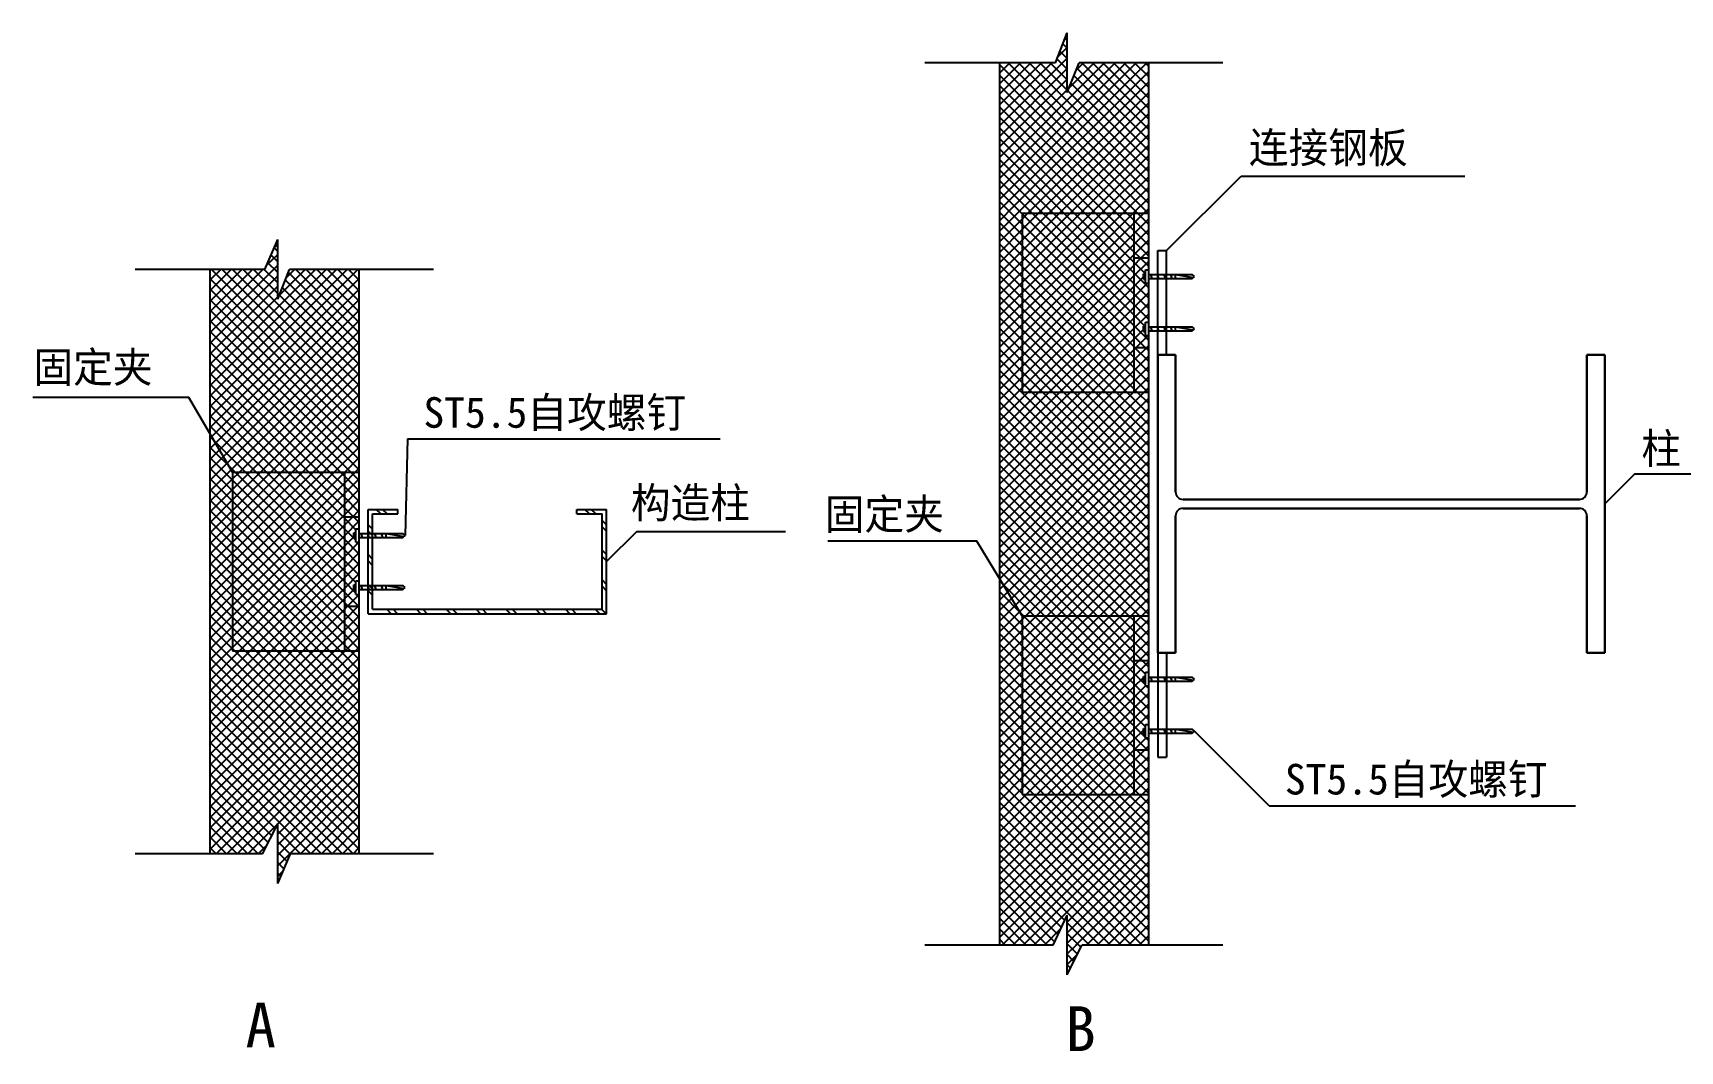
# Model space of a CAD drawing. Header units: metres. Extents: x 2813 to 20978, y 7182 to 30956.
# Drawn here: x 3072 to 14124, y 16658 to 23489 of the extents above; entities that cross this region are included whole.
import ezdxf

# ---------------------------------------------------------------- set-up
doc = ezdxf.new("R2010")
doc.units = ezdxf.units.M
for name, color, linetype in [('1', 2, 'Continuous'), ('2', 3, 'Continuous'), ('4', 5, 'Continuous'), ('5', 6, 'Continuous')]:
    doc.layers.add(name, color=color, linetype=linetype)

msp = doc.modelspace()

# ---------------------------------------------------------------- linework, layer by layer
for p, q in [((9708.88, 22279.17), (10558.88, 22279.17)), ((9708.88, 22279.17), (9708.88, 21079.17)), ((10458.88, 22279.17), (10458.88, 21079.17)), ((10458.88, 21979.17), (10558.88, 21979.17)), ((10458.88, 21379.17), (10558.88, 21379.17)), ((9708.88, 21079.17), (10558.88, 21079.17)), ((4411.38, 20542.38), (4411.38, 19342.38)), ((4411.38, 20542.38), (5261.38, 20542.38)), ((5161.38, 20542.38), (5161.38, 19342.38)), ((5161.38, 20242.38), (5261.38, 20242.38)), ((5161.38, 19642.38), (5261.38, 19642.38)), ((9708.88, 19579.17), (10558.88, 19579.17)), ((9708.88, 19579.17), (9708.88, 18379.17)), ((10458.88, 19579.17), (10458.88, 18379.17)), ((4411.38, 19342.38), (5261.38, 19342.38)), ((10458.88, 19279.17), (10558.88, 19279.17)), ((10458.88, 18679.17), (10558.88, 18679.17)), ((9708.88, 18379.17), (10558.88, 18379.17))]:
    msp.add_line(p, q)
at = {"layer": '1'}
for p, q in [((9558.88, 17369.17), (9558.88, 23289.17)), ((10558.88, 17369.17), (10558.88, 23289.17)), ((4261.38, 17982.38), (4261.38, 21902.38)), ((5261.38, 17982.38), (5261.38, 21902.38))]:
    msp.add_line(p, q, dxfattribs=at)
at = {"layer": '2'}
for p, q in [((9932.76, 23289.17), (10011.71, 23489.17)), ((10011.71, 23089.17), (10011.71, 23489.17)), ((9932.76, 23289.17), (9056.04, 23289.17)), ((9932.76, 23289.17), (9056.04, 23289.17)), ((10011.71, 23089.17), (10091.32, 23289.17)), ((11056.04, 23289.17), (10091.32, 23289.17)), ((10678.88, 22029.17), (11178.88, 22529.17)), ((11178.88, 22529.17), (12678.88, 22529.17)), ((4627.23, 21902.38), (4714.22, 22102.38)), ((4714.22, 21702.38), (4714.22, 22102.38)), ((4627.23, 21902.38), (3758.54, 21902.38)), ((4627.23, 21902.38), (3758.54, 21902.38)), ((4714.22, 21702.38), (4794.48, 21902.38)), ((5758.54, 21902.38), (4794.48, 21902.38)), ((4118.5, 21042.38), (3071.85, 21042.38)), ((4411.38, 20542.38), (4118.5, 21042.38)), ((5586.17, 20764.76), (5568.88, 20117.38)), ((5586.17, 20764.76), (7682.17, 20764.76)), ((13818.88, 20529.17), (13618.88, 20329.17)), ((14323.08, 20529.17), (13818.88, 20529.17)), ((7121.38, 20142.38), (6921.38, 19942.38)), ((8121.38, 20142.38), (7121.38, 20142.38)), ((9405.9, 20079.17), (8405.9, 20079.17)), ((9708.88, 19579.17), (9405.9, 20079.17)), ((11366.38, 18304.17), (10866.38, 18804.17)), ((11366.38, 18304.17), (13422.72, 18304.17)), ((4612.79, 17982.38), (4714.22, 18182.38)), ((4714.22, 17782.38), (4714.22, 18182.38)), ((4612.79, 17982.38), (3758.54, 17982.38)), ((4612.79, 17982.38), (3758.54, 17982.38)), ((4714.22, 17782.38), (4799.51, 17982.38)), ((5758.54, 17982.38), (4799.51, 17982.38)), ((9917.2, 17369.17), (10011.71, 17569.17)), ((10011.71, 17169.17), (10011.71, 17569.17)), ((9917.2, 17369.17), (9056.04, 17369.17)), ((9917.2, 17369.17), (9056.04, 17369.17)), ((10011.71, 17169.17), (10109.64, 17369.17)), ((11056.04, 17369.17), (10109.64, 17369.17))]:
    msp.add_line(p, q, dxfattribs=at)
at = {"layer": '5'}
for p, q in [((9995.13, 23445.54), (10011.71, 23462.12)), ((10011.71, 23458.24), (10002.82, 23467.13)), ((9558.88, 22867.86), (10011.71, 23320.7)), ((9948.12, 23327.82), (10011.71, 23391.41)), ((10011.71, 23316.82), (9962.16, 23366.37)), ((10011.71, 23387.53), (9982.89, 23416.35)), ((9558.88, 23221.42), (9626.63, 23289.17)), ((9558.88, 23150.71), (9697.34, 23289.17)), ((9558.88, 23079.99), (9768.05, 23289.17)), ((9558.88, 23009.28), (9838.76, 23289.17)), ((9558.88, 22938.57), (9909.47, 23289.17)), ((9558.88, 22585.02), (10263.02, 23289.17)), ((9558.88, 22514.31), (10333.73, 23289.17)), ((9558.88, 22443.6), (10404.44, 23289.17)), ((10554.39, 22279.17), (9558.88, 23274.68)), ((9558.88, 22797.15), (10011.71, 23249.99)), ((9587.01, 22401.03), (10475.15, 23289.17)), ((10558.88, 22345.39), (9615.1, 23289.17)), ((9622.37, 22365.67), (10545.86, 23289.17)), ((9657.73, 22330.32), (10558.88, 23231.47)), ((10558.88, 22416.1), (9685.81, 23289.17)), ((10558.88, 22486.81), (9756.52, 23289.17)), ((10011.71, 23104.69), (9827.23, 23289.17)), ((10011.71, 23175.4), (9897.95, 23289.17)), ((10011.71, 23246.11), (9943.65, 23314.17)), ((10026.18, 23123.04), (10192.31, 23289.17)), ((10074.12, 23241.68), (10121.6, 23289.17)), ((10558.88, 22769.66), (10077.77, 23250.76)), ((10558.88, 22840.37), (10110.08, 23289.17)), ((10558.88, 22911.08), (10180.79, 23289.17)), ((10558.88, 22981.79), (10251.5, 23289.17)), ((10558.88, 23052.5), (10322.21, 23289.17)), ((10558.88, 23123.21), (10392.92, 23289.17)), ((10558.88, 23193.92), (10463.63, 23289.17)), ((10558.88, 23264.63), (10534.34, 23289.17)), ((10483.68, 22279.17), (9558.88, 23203.97)), ((9558.88, 22726.44), (10011.71, 23179.28)), ((10412.97, 22279.17), (9558.88, 23133.26)), ((9558.88, 22655.73), (10011.71, 23108.57)), ((9693.08, 22294.96), (10558.88, 23160.76)), ((10558.88, 22628.24), (10038.05, 23149.06)), ((10558.88, 22698.95), (10057.49, 23200.33)), ((10342.26, 22279.17), (9558.88, 23062.55)), ((10271.55, 22279.17), (9558.88, 22991.84)), ((9748, 22279.17), (10558.88, 23090.05)), ((9818.71, 22279.17), (10558.88, 23019.33)), ((10558.88, 22557.53), (10018.23, 23098.17)), ((10200.84, 22279.17), (9558.88, 22921.13)), ((9889.42, 22279.17), (10558.88, 22948.62)), ((10130.13, 22279.17), (9558.88, 22850.42)), ((10059.42, 22279.17), (9558.88, 22779.71)), ((9960.13, 22279.17), (10558.88, 22877.91)), ((10030.84, 22279.17), (10558.88, 22807.2)), ((9988.71, 22279.17), (9558.88, 22709)), ((10101.55, 22279.17), (10558.88, 22736.49)), ((10172.26, 22279.17), (10558.88, 22665.78)), ((9918, 22279.17), (9558.88, 22638.29)), ((9847.29, 22279.17), (9558.88, 22567.58)), ((10242.97, 22279.17), (10558.88, 22595.07)), ((9776.57, 22279.17), (9558.88, 22496.86)), ((10313.68, 22279.17), (10558.88, 22524.36)), ((10384.39, 22279.17), (10558.88, 22453.65)), ((9708.88, 22276.15), (9558.88, 22426.15)), ((9558.88, 22372.89), (9587.01, 22401.03)), ((9558.88, 22302.18), (9622.37, 22365.67)), ((9708.88, 22205.44), (9558.88, 22355.44)), ((9558.88, 22231.47), (9657.73, 22330.32)), ((10455.1, 22279.17), (10558.88, 22382.94)), ((9558.88, 22160.76), (9693.08, 22294.96)), ((9708.88, 22134.73), (9558.88, 22284.73)), ((9558.88, 22090.05), (9708.88, 22240.05)), ((9708.88, 22240.05), (9748, 22279.17)), ((9708.88, 22169.33), (9818.71, 22279.17)), ((9708.88, 22098.62), (9889.42, 22279.17)), ((9708.88, 22027.91), (9960.13, 22279.17)), ((9708.88, 21957.2), (10030.84, 22279.17)), ((9708.88, 21886.49), (10101.55, 22279.17)), ((9708.88, 21815.78), (10172.26, 22279.17)), ((9708.88, 21745.07), (10242.97, 22279.17)), ((9708.88, 21674.36), (10313.68, 22279.17)), ((9708.88, 21603.65), (10384.39, 22279.17)), ((9708.88, 21532.94), (10455.1, 22279.17)), ((10458.88, 21526.15), (9708.88, 22276.15)), ((10458.88, 21596.86), (9776.57, 22279.17)), ((10458.88, 21667.58), (9847.29, 22279.17)), ((10458.88, 21738.29), (9918, 22279.17)), ((10458.88, 21809), (9988.71, 22279.17)), ((10458.88, 21879.71), (10059.42, 22279.17)), ((10458.88, 21950.42), (10130.13, 22279.17)), ((10458.88, 22021.13), (10200.84, 22279.17)), ((10458.88, 22091.84), (10271.55, 22279.17)), ((10458.88, 22162.55), (10342.26, 22279.17)), ((10458.88, 22233.26), (10412.97, 22279.17)), ((10458.88, 22212.23), (10525.81, 22279.17)), ((10458.88, 22141.52), (10558.88, 22241.52)), ((10558.88, 22133.26), (10458.88, 22233.26)), ((10558.88, 22203.97), (10483.68, 22279.17)), ((10525.81, 22279.17), (10558.88, 22312.23)), ((10558.88, 22274.68), (10554.39, 22279.17)), ((9708.88, 22064.02), (9558.88, 22214.02)), ((9558.88, 22019.33), (9708.88, 22169.33)), ((9708.88, 21993.31), (9558.88, 22143.31)), ((9708.88, 21462.23), (10458.88, 22212.23)), ((10458.88, 21455.44), (9708.88, 22205.44)), ((9708.88, 21391.52), (10458.88, 22141.52)), ((10458.88, 21384.73), (9708.88, 22134.73)), ((10458.88, 22070.81), (10558.88, 22170.81)), ((10558.88, 22062.55), (10458.88, 22162.55)), ((4640.24, 21934.33), (4714.22, 22001.78)), ((4714.22, 21952.98), (4669.68, 21997.51)), ((4714.22, 22023.69), (4690.55, 22047.36)), ((4691.93, 22050.2), (4714.22, 22072.49)), ((4714.22, 22094.4), (4712.62, 22096)), ((9558.88, 21948.62), (9708.88, 22098.62)), ((9708.88, 21922.6), (9558.88, 22072.6)), ((9558.88, 21877.91), (9708.88, 22027.91)), ((9708.88, 21851.89), (9558.88, 22001.89)), ((9708.88, 21320.81), (10458.88, 22070.81)), ((10458.88, 21314.02), (9708.88, 22064.02)), ((9708.88, 21250.1), (10458.88, 22000.1)), ((10458.88, 22000.1), (10558.88, 22100.1)), ((10558.88, 21991.84), (10458.88, 22091.84)), ((10500.84, 21979.17), (10458.88, 22021.13)), ((10508.66, 21979.17), (10558.88, 22029.38)), ((10618.88, 21329.17), (10618.88, 22029.17)), ((10618.88, 22029.17), (10678.88, 22029.17)), ((10678.88, 21329.17), (10678.88, 22029.17)), ((4261.38, 21478.23), (4714.22, 21931.07)), ((4261.38, 21831.78), (4331.98, 21902.38)), ((4261.38, 21761.07), (4402.69, 21902.38)), ((4261.38, 21690.36), (4473.4, 21902.38)), ((4261.38, 21619.65), (4544.11, 21902.38)), ((4261.38, 21548.94), (4614.82, 21902.38)), ((4261.38, 21195.39), (4968.37, 21902.38)), ((4261.38, 21124.68), (5039.08, 21902.38)), ((4261.38, 21053.96), (5109.79, 21902.38)), ((4261.38, 20983.25), (5180.5, 21902.38)), ((4261.38, 20912.54), (5251.21, 21902.38)), ((5261.38, 20910.84), (4269.84, 21902.38)), ((5261.38, 20981.56), (4340.55, 21902.38)), ((5261.38, 21052.27), (4411.26, 21902.38)), ((5261.38, 21122.98), (4481.98, 21902.38)), ((4714.22, 21740.85), (4552.69, 21902.38)), ((4714.22, 21811.56), (4623.4, 21902.38)), ((4714.22, 21882.27), (4646.66, 21949.83)), ((4727.73, 21732.45), (4897.66, 21902.38)), ((4773.6, 21849.02), (4826.95, 21902.38)), ((5261.38, 21476.53), (4835.53, 21902.38)), ((5261.38, 21547.24), (4906.24, 21902.38)), ((5261.38, 21617.95), (4976.95, 21902.38)), ((5261.38, 21688.66), (5047.66, 21902.38)), ((5261.38, 21759.37), (5118.37, 21902.38)), ((5261.38, 21830.08), (5189.08, 21902.38)), ((5261.38, 21900.79), (5259.79, 21902.38)), ((9558.88, 21807.2), (9708.88, 21957.2)), ((9708.88, 21781.18), (9558.88, 21931.18)), ((9558.88, 21736.49), (9708.88, 21886.49)), ((10458.88, 21243.31), (9708.88, 21993.31)), ((9708.88, 21179.38), (10458.88, 21929.38)), ((10458.88, 21172.6), (9708.88, 21922.6)), ((10458.88, 21929.38), (10508.66, 21979.17)), ((10458.88, 21858.67), (10558.88, 21958.67)), ((10536.38, 21872.92), (10458.88, 21950.42)), ((10558.88, 21921.13), (10500.84, 21979.17)), ((10536.38, 21899.17), (10558.88, 21899.17)), ((10536.38, 21809.17), (10536.38, 21899.17)), ((10558.88, 21809.17), (10558.88, 21899.17)), ((4261.38, 21407.52), (4714.22, 21860.36)), ((4261.38, 20841.83), (5261.38, 21841.83)), ((5261.38, 20840.13), (4261.38, 21840.13)), ((4261.38, 21336.81), (4714.22, 21789.64)), ((5261.38, 21264.4), (4746.3, 21779.48)), ((5261.38, 21335.11), (4768.86, 21827.62)), ((5261.38, 21405.82), (4787.87, 21879.33)), ((9708.88, 21710.47), (9558.88, 21860.47)), ((9558.88, 21665.78), (9708.88, 21815.78)), ((9708.88, 21639.76), (9558.88, 21789.76)), ((9708.88, 21108.67), (10458.88, 21858.67)), ((10458.88, 21101.89), (9708.88, 21851.89)), ((10410.89, 21079.17), (9708.88, 21781.18)), ((9750.08, 21079.17), (10458.88, 21787.96)), ((10558.88, 21779.71), (10458.88, 21879.71)), ((10458.88, 21787.96), (10522.88, 21851.96)), ((10458.88, 21717.25), (10550.79, 21809.17)), ((10558.88, 21709), (10458.88, 21809)), ((10522.88, 21872.17), (10536.38, 21872.17)), ((10522.88, 21836.17), (10522.88, 21872.17)), ((10522.88, 21836.17), (10536.38, 21836.17)), ((10536.38, 21809.17), (10558.88, 21809.17)), ((10558.88, 21867.67), (10851.38, 21867.67)), ((10558.88, 21840.67), (10851.38, 21840.67)), ((10581.38, 21840.67), (10572.38, 21867.67)), ((10626.38, 21840.67), (10617.38, 21867.67)), ((10671.38, 21840.67), (10662.38, 21867.67)), ((10716.38, 21840.67), (10707.38, 21867.67)), ((10738.54, 21840.67), (10738.54, 21867.67)), ((10738.54, 21867.67), (10858.88, 21847.42)), ((10866.38, 21854.17), (10851.38, 21867.67)), ((10851.38, 21840.67), (10866.38, 21854.17)), ((4261.38, 20771.12), (5261.38, 21771.12)), ((5261.38, 20769.42), (4261.38, 21769.42)), ((4261.38, 21266.1), (4714.22, 21718.93)), ((4261.38, 20700.41), (5261.38, 21700.41)), ((5261.38, 20698.71), (4261.38, 21698.71)), ((5261.38, 21193.69), (4726.42, 21728.65)), ((9558.88, 21595.07), (9708.88, 21745.07)), ((9708.88, 21569.05), (9558.88, 21719.05)), ((9558.88, 21524.36), (9708.88, 21674.36)), ((10340.18, 21079.17), (9708.88, 21710.47)), ((9820.79, 21079.17), (10458.88, 21717.25)), ((10458.88, 21646.54), (10558.88, 21746.54)), ((10558.88, 21638.29), (10458.88, 21738.29)), ((10458.88, 21575.83), (10558.88, 21675.83)), ((10558.88, 21567.58), (10458.88, 21667.58)), ((5261.38, 20628), (4261.38, 21628)), ((5261.38, 20557.29), (4261.38, 21557.29)), ((4292.72, 20661.04), (5261.38, 21629.7)), ((4328.07, 20625.69), (5261.38, 21558.99)), ((9708.88, 21498.34), (9558.88, 21648.34)), ((9558.88, 21453.65), (9708.88, 21603.65)), ((9708.88, 21427.63), (9558.88, 21577.63)), ((10269.47, 21079.17), (9708.88, 21639.76)), ((10198.76, 21079.17), (9708.88, 21569.05)), ((9891.5, 21079.17), (10458.88, 21646.54)), ((9962.21, 21079.17), (10458.88, 21575.83)), ((10458.88, 21505.12), (10558.88, 21605.12)), ((10533.57, 21522.17), (10458.88, 21596.86)), ((5205.58, 20542.38), (4261.38, 21486.58)), ((4363.43, 20590.33), (5261.38, 21488.28)), ((9558.88, 21382.94), (9708.88, 21532.94)), ((9708.88, 21356.92), (9558.88, 21506.92)), ((9558.88, 21312.23), (9708.88, 21462.23)), ((10128.05, 21079.17), (9708.88, 21498.34)), ((10032.92, 21079.17), (10458.88, 21505.12)), ((10558.88, 21426.15), (10458.88, 21526.15)), ((10458.88, 21434.41), (10522.88, 21498.41)), ((10535.15, 21379.17), (10458.88, 21455.44)), ((10474.34, 21379.17), (10554.34, 21459.17)), ((10522.88, 21486.17), (10522.88, 21522.17)), ((10522.88, 21522.17), (10536.38, 21522.17)), ((10522.88, 21486.17), (10536.38, 21486.17)), ((10536.38, 21459.17), (10536.38, 21549.17)), ((10536.38, 21549.17), (10558.88, 21549.17)), ((10536.38, 21459.17), (10558.88, 21459.17)), ((10558.88, 21459.17), (10558.88, 21549.17)), ((10558.88, 21517.67), (10851.38, 21517.67)), ((10558.88, 21490.67), (10851.38, 21490.67)), ((10581.38, 21490.67), (10572.38, 21517.67)), ((10626.38, 21490.67), (10617.38, 21517.67)), ((10671.38, 21490.67), (10662.38, 21517.67)), ((10716.38, 21490.67), (10707.38, 21517.67)), ((10738.54, 21517.67), (10858.88, 21497.42)), ((10738.54, 21490.67), (10738.54, 21517.67)), ((10866.38, 21504.17), (10851.38, 21517.67)), ((10851.38, 21490.67), (10866.38, 21504.17)), ((5134.87, 20542.38), (4261.38, 21415.87)), ((5064.16, 20542.38), (4261.38, 21345.16)), ((4398.78, 20554.97), (5261.38, 21417.57)), ((4456.9, 20542.38), (5261.38, 21346.86)), ((9708.88, 21286.2), (9558.88, 21436.2)), ((9558.88, 21241.52), (9708.88, 21391.52)), ((9708.88, 21215.49), (9558.88, 21365.49)), ((10057.34, 21079.17), (9708.88, 21427.63)), ((9986.63, 21079.17), (9708.88, 21356.92)), ((10103.63, 21079.17), (10458.88, 21434.41)), ((10174.34, 21079.17), (10458.88, 21363.7)), ((10464.44, 21379.17), (10458.88, 21384.73)), ((10458.88, 21363.7), (10474.34, 21379.17)), ((10458.88, 21292.99), (10545.05, 21379.17)), ((10558.88, 21284.73), (10464.44, 21379.17)), ((10558.88, 21355.44), (10535.15, 21379.17)), ((10545.05, 21379.17), (10558.88, 21392.99)), ((4993.45, 20542.38), (4261.38, 21274.45)), ((4527.61, 20542.38), (5261.38, 21276.15)), ((9558.88, 21170.81), (9708.88, 21320.81)), ((9708.88, 21144.78), (9558.88, 21294.78)), ((9558.88, 21100.1), (9708.88, 21250.1)), ((10558.88, 20224.07), (9558.88, 21224.07)), ((9915.91, 21079.17), (9708.88, 21286.2)), ((10245.05, 21079.17), (10458.88, 21292.99)), ((10315.76, 21079.17), (10458.88, 21222.28)), ((10458.88, 21222.28), (10558.88, 21322.28)), ((10558.88, 21214.02), (10458.88, 21314.02)), ((10458.88, 21151.57), (10558.88, 21251.57)), ((10558.88, 21143.31), (10458.88, 21243.31)), ((10618.88, 19329.17), (10618.88, 21329.17)), ((10618.88, 21329.17), (10618.88, 19329.17)), ((10618.88, 21329.17), (10738.88, 21329.17)), ((10738.88, 21329.17), (10618.88, 21329.17)), ((10738.88, 20409.17), (10738.88, 21329.17)), ((10738.88, 21329.17), (10738.88, 20409.17)), ((13498.88, 21329.17), (13498.88, 20409.17)), ((13498.88, 20409.17), (13498.88, 21329.17)), ((13498.88, 21329.17), (13618.88, 21329.17)), ((13618.88, 21329.17), (13498.88, 21329.17)), ((13618.88, 21329.17), (13618.88, 19329.17)), ((13618.88, 19329.17), (13618.88, 21329.17)), ((4922.74, 20542.38), (4261.38, 21203.74)), ((4852.03, 20542.38), (4261.38, 21133.03)), ((4598.32, 20542.38), (5261.38, 21205.44)), ((4669.03, 20542.38), (5261.38, 21134.73)), ((9558.88, 21029.38), (9708.88, 21179.38)), ((10558.88, 20153.36), (9558.88, 21153.36)), ((9845.2, 21079.17), (9708.88, 21215.49)), ((9774.49, 21079.17), (9708.88, 21144.78)), ((10386.47, 21079.17), (10458.88, 21151.57)), ((10458.88, 21080.86), (10558.88, 21180.86)), ((10552.31, 21079.17), (10458.88, 21172.6)), ((10527.9, 21079.17), (10558.88, 21110.15)), ((4781.31, 20542.38), (4261.38, 21062.32)), ((4739.74, 20542.38), (5261.38, 21064.02)), ((9558.88, 20958.67), (9708.88, 21108.67)), ((10558.88, 20082.65), (9558.88, 21082.65)), ((9558.88, 20887.96), (9750.08, 21079.17)), ((9558.88, 20817.25), (9820.79, 21079.17)), ((9558.88, 20746.54), (9891.5, 21079.17)), ((9558.88, 20675.83), (9962.21, 21079.17)), ((9558.88, 20605.12), (10032.92, 21079.17)), ((9558.88, 20534.41), (10103.63, 21079.17)), ((9558.88, 20463.7), (10174.34, 21079.17)), ((9558.88, 20392.99), (10245.05, 21079.17)), ((9558.88, 20322.28), (10315.76, 21079.17)), ((9558.88, 20251.57), (10386.47, 21079.17)), ((9558.88, 20180.86), (10457.18, 21079.17)), ((9558.88, 20110.15), (10527.9, 21079.17)), ((9558.88, 20039.44), (10558.88, 21039.44)), ((10558.88, 20011.94), (9558.88, 21011.94)), ((10558.88, 20294.78), (9774.49, 21079.17)), ((10558.88, 20365.49), (9845.2, 21079.17)), ((10558.88, 20436.2), (9915.91, 21079.17)), ((10558.88, 20506.92), (9986.63, 21079.17)), ((10558.88, 20577.63), (10057.34, 21079.17)), ((10558.88, 20648.34), (10128.05, 21079.17)), ((10558.88, 20719.05), (10198.76, 21079.17)), ((10558.88, 20789.76), (10269.47, 21079.17)), ((10558.88, 20860.47), (10340.18, 21079.17)), ((10558.88, 20931.18), (10410.89, 21079.17)), ((10457.18, 21079.17), (10458.88, 21080.86)), ((10481.6, 21079.17), (10458.88, 21101.89)), ((10558.88, 21001.89), (10481.6, 21079.17)), ((10558.88, 21072.6), (10552.31, 21079.17)), ((4710.6, 20542.38), (4261.38, 20991.61)), ((4639.89, 20542.38), (4261.38, 20920.9)), ((4810.45, 20542.38), (5261.38, 20993.3)), ((4881.16, 20542.38), (5261.38, 20922.59)), ((9558.88, 19968.72), (10558.88, 20968.72)), ((10558.88, 19941.23), (9558.88, 20941.23)), ((9558.88, 19898.01), (10558.88, 20898.01)), ((4569.18, 20542.38), (4261.38, 20850.18)), ((4498.47, 20542.38), (4261.38, 20779.47)), ((4951.87, 20542.38), (5261.38, 20851.88)), ((5022.59, 20542.38), (5261.38, 20781.17)), ((10558.88, 19870.52), (9558.88, 20870.52)), ((9558.88, 19827.3), (10558.88, 20827.3)), ((10558.88, 19799.81), (9558.88, 20799.81)), ((4427.76, 20542.38), (4261.38, 20708.76)), ((5093.3, 20542.38), (5261.38, 20710.46)), ((9558.88, 19756.59), (10558.88, 20756.59)), ((10558.88, 19729.1), (9558.88, 20729.1)), ((9558.88, 19685.88), (10558.88, 20685.88)), ((4261.38, 20629.7), (4292.72, 20661.04)), ((4411.38, 20488.05), (4261.38, 20638.05)), ((4261.38, 20558.99), (4328.07, 20625.69)), ((4261.38, 20488.28), (4363.43, 20590.33)), ((4411.38, 20417.34), (4261.38, 20567.34)), ((5164.01, 20542.38), (5261.38, 20639.75)), ((5234.72, 20542.38), (5261.38, 20569.04)), ((10558.88, 19658.39), (9558.88, 20658.39)), ((9558.88, 19615.17), (10558.88, 20615.17)), ((10558.88, 19587.68), (9558.88, 20587.68)), ((4261.38, 20417.57), (4398.78, 20554.97)), ((4261.38, 20346.86), (4411.38, 20496.86)), ((4411.38, 20346.63), (4261.38, 20496.63)), ((4411.38, 20496.86), (4456.9, 20542.38)), ((4411.38, 20426.15), (4527.61, 20542.38)), ((4411.38, 20355.44), (4598.32, 20542.38)), ((4411.38, 20284.73), (4669.03, 20542.38)), ((4411.38, 20214.02), (4739.74, 20542.38)), ((4411.38, 20143.3), (4810.45, 20542.38)), ((4411.38, 20072.59), (4881.16, 20542.38)), ((4411.38, 20001.88), (4951.87, 20542.38)), ((4411.38, 19931.17), (5022.59, 20542.38)), ((4411.38, 19860.46), (5093.3, 20542.38)), ((4411.38, 19789.75), (5161.38, 20539.75)), ((5161.38, 19738.05), (4411.38, 20488.05)), ((4411.38, 19719.04), (5161.38, 20469.04)), ((5161.38, 19808.76), (4427.76, 20542.38)), ((5161.38, 19879.47), (4498.47, 20542.38)), ((5161.38, 19950.18), (4569.18, 20542.38)), ((5161.38, 20020.9), (4639.89, 20542.38)), ((5161.38, 20091.61), (4710.6, 20542.38)), ((5161.38, 20162.32), (4781.31, 20542.38)), ((5161.38, 20233.03), (4852.03, 20542.38)), ((5161.38, 20303.74), (4922.74, 20542.38)), ((5161.38, 20374.45), (4993.45, 20542.38)), ((5161.38, 20445.16), (5064.16, 20542.38)), ((5161.38, 20515.87), (5134.87, 20542.38)), ((5161.38, 20539.75), (5164.01, 20542.38)), ((5161.38, 20469.04), (5234.72, 20542.38)), ((5261.38, 20415.87), (5161.38, 20515.87)), ((5161.38, 20398.33), (5261.38, 20498.33)), ((5261.38, 20486.58), (5205.58, 20542.38)), ((9558.88, 19544.46), (10558.88, 20544.46)), ((10496.68, 19579.17), (9558.88, 20516.97)), ((9558.88, 19473.75), (10558.88, 20473.75)), ((4261.38, 20276.15), (4411.38, 20426.15)), ((4411.38, 20275.92), (4261.38, 20425.92)), ((4261.38, 20205.44), (4411.38, 20355.44)), ((4411.38, 20205.21), (4261.38, 20355.21)), ((5161.38, 19667.34), (4411.38, 20417.34)), ((4411.38, 19648.33), (5161.38, 20398.33)), ((5161.38, 19596.63), (4411.38, 20346.63)), ((5261.38, 20345.16), (5161.38, 20445.16)), ((5161.38, 20327.62), (5261.38, 20427.62)), ((5261.38, 20274.45), (5161.38, 20374.45)), ((5161.38, 20256.91), (5261.38, 20356.91)), ((10425.96, 19579.17), (9558.88, 20446.26)), ((10355.25, 19579.17), (9558.88, 20375.54)), ((9735, 19579.17), (10558.88, 20403.04)), ((13448.88, 20359.17), (10788.88, 20359.17)), ((10788.88, 20359.17), (13448.88, 20359.17)), ((4261.38, 20134.73), (4411.38, 20284.73)), ((4411.38, 20134.5), (4261.38, 20284.5)), ((4411.38, 19577.62), (5161.38, 20327.62)), ((5161.38, 19525.92), (4411.38, 20275.92)), ((4411.38, 19506.91), (5161.38, 20256.91)), ((5222.74, 20242.38), (5161.38, 20303.74)), ((5161.38, 20186.2), (5217.56, 20242.38)), ((5238.88, 20155.53), (5161.38, 20233.03)), ((5217.56, 20242.38), (5261.38, 20286.2)), ((5261.38, 20203.74), (5222.74, 20242.38)), ((5321.38, 19592.38), (5321.38, 20292.38)), ((5321.38, 20292.38), (5521.38, 20292.38)), ((5351.38, 20262.38), (5521.38, 20262.38)), ((5351.38, 19622.38), (5351.38, 20262.38)), ((5405.44, 20262.38), (5375.44, 20292.38)), ((5447.87, 20262.38), (5417.87, 20292.38)), ((5521.38, 20262.38), (5521.38, 20292.38)), ((6721.38, 20262.38), (6721.38, 20292.38)), ((6721.38, 20292.38), (6921.38, 20292.38)), ((6721.38, 20262.38), (6891.38, 20262.38)), ((6805.44, 20262.38), (6775.44, 20292.38)), ((6847.87, 20262.38), (6817.87, 20292.38)), ((6891.38, 19622.38), (6891.38, 20262.38)), ((6921.38, 19592.38), (6921.38, 20292.38)), ((10284.54, 19579.17), (9558.88, 20304.83)), ((10213.83, 19579.17), (9558.88, 20234.12)), ((9805.71, 19579.17), (10558.88, 20332.33)), ((9876.42, 19579.17), (10558.88, 20261.62)), ((10738.88, 19329.17), (10738.88, 20249.17)), ((10738.88, 20249.17), (10738.88, 19329.17)), ((13448.88, 20299.17), (10788.88, 20299.17)), ((10788.88, 20299.17), (13448.88, 20299.17)), ((13498.88, 20249.17), (13498.88, 19329.17)), ((13498.88, 19329.17), (13498.88, 20249.17)), ((4261.38, 20064.02), (4411.38, 20214.02)), ((4411.38, 20063.79), (4261.38, 20213.79)), ((4261.38, 19993.3), (4411.38, 20143.3)), ((4411.38, 19993.08), (4261.38, 20143.08)), ((5161.38, 19455.21), (4411.38, 20205.21)), ((4411.38, 19436.2), (5161.38, 20186.2)), ((5161.38, 19384.5), (4411.38, 20134.5)), ((4411.38, 19365.49), (5161.38, 20115.49)), ((5161.38, 20115.49), (5261.38, 20215.49)), ((5238.88, 20084.82), (5161.38, 20162.32)), ((5225.38, 20135.38), (5238.88, 20135.38)), ((5225.38, 20099.38), (5225.38, 20135.38)), ((5238.88, 20162.38), (5261.38, 20162.38)), ((5238.88, 20072.38), (5238.88, 20162.38)), ((5261.38, 20072.38), (5261.38, 20162.38)), ((5261.38, 20130.88), (5553.88, 20130.88)), ((5283.88, 20103.88), (5274.88, 20130.88)), ((5328.88, 20103.88), (5319.88, 20130.88)), ((5351.38, 20158.87), (5321.38, 20188.87)), ((5351.38, 20116.44), (5321.38, 20146.44)), ((5373.88, 20103.88), (5364.88, 20130.88)), ((5418.88, 20103.88), (5409.88, 20130.88)), ((5441.04, 20103.88), (5441.04, 20130.88)), ((5441.04, 20130.88), (5561.38, 20110.63)), ((5568.88, 20117.38), (5553.88, 20130.88)), ((5553.88, 20103.88), (5568.88, 20117.38)), ((6921.38, 20188.87), (6891.38, 20218.87)), ((6921.38, 20146.44), (6891.38, 20176.44)), ((10143.12, 19579.17), (9558.88, 20163.41)), ((9947.13, 19579.17), (10558.88, 20190.91)), ((10017.84, 19579.17), (10558.88, 20120.2)), ((4261.38, 19922.59), (4411.38, 20072.59)), ((4411.38, 19922.37), (4261.38, 20072.37)), ((5132.79, 19342.38), (4411.38, 20063.79)), ((4458.98, 19342.38), (5161.38, 20044.78)), ((5161.38, 20044.78), (5225.38, 20108.78)), ((5261.38, 19991.61), (5161.38, 20091.61)), ((5161.38, 19974.07), (5259.69, 20072.38)), ((5261.38, 19920.9), (5161.38, 20020.9)), ((5225.38, 20099.38), (5238.88, 20099.38)), ((5238.88, 20072.38), (5261.38, 20072.38)), ((5261.38, 20062.32), (5251.31, 20072.38)), ((5261.38, 20103.88), (5553.88, 20103.88)), ((6921.38, 19988.87), (6891.38, 20018.87)), ((10072.41, 19579.17), (9558.88, 20092.7)), ((10001.7, 19579.17), (9558.88, 20021.99)), ((10088.56, 19579.17), (10558.88, 20049.49)), ((4261.38, 19851.88), (4411.38, 20001.88)), ((4411.38, 19851.66), (4261.38, 20001.66)), ((4261.38, 19781.17), (4411.38, 19931.17)), ((4411.38, 19780.95), (4261.38, 19930.95)), ((5062.08, 19342.38), (4411.38, 19993.08)), ((4991.37, 19342.38), (4411.38, 19922.37)), ((4529.69, 19342.38), (5161.38, 19974.07)), ((4600.4, 19342.38), (5161.38, 19903.36)), ((5161.38, 19903.36), (5261.38, 20003.36)), ((5261.38, 19850.18), (5161.38, 19950.18)), ((5161.38, 19832.64), (5261.38, 19932.64)), ((5351.38, 19958.87), (5321.38, 19988.87)), ((5351.38, 19916.44), (5321.38, 19946.44)), ((6921.38, 19946.44), (6891.38, 19976.44)), ((9930.99, 19579.17), (9558.88, 19951.28)), ((10159.27, 19579.17), (10558.88, 19978.78)), ((10229.98, 19579.17), (10558.88, 19908.06)), ((4261.38, 19710.46), (4411.38, 19860.46)), ((4411.38, 19710.24), (4261.38, 19860.24)), ((4261.38, 19639.75), (4411.38, 19789.75)), ((4411.38, 19639.52), (4261.38, 19789.52)), ((4920.65, 19342.38), (4411.38, 19851.66)), ((4671.11, 19342.38), (5161.38, 19832.64)), ((5238.88, 19801.97), (5161.38, 19879.47)), ((5161.38, 19761.93), (5261.38, 19861.93)), ((5238.88, 19731.26), (5161.38, 19808.76)), ((5225.38, 19749.38), (5225.38, 19785.38)), ((5225.38, 19785.38), (5238.88, 19785.38)), ((5238.88, 19722.38), (5238.88, 19812.38)), ((5238.88, 19812.38), (5261.38, 19812.38)), ((5261.38, 19722.38), (5261.38, 19812.38)), ((5351.38, 19758.87), (5321.38, 19788.87)), ((6921.38, 19788.87), (6891.38, 19818.87)), ((9860.28, 19579.17), (9558.88, 19880.57)), ((9789.57, 19579.17), (9558.88, 19809.86)), ((10300.69, 19579.17), (10558.88, 19837.35)), ((4261.38, 19569.04), (4411.38, 19719.04)), ((4411.38, 19568.81), (4261.38, 19718.81)), ((4849.94, 19342.38), (4411.38, 19780.95)), ((4779.23, 19342.38), (4411.38, 19710.24)), ((4741.82, 19342.38), (5161.38, 19761.93)), ((4812.53, 19342.38), (5161.38, 19691.22)), ((5161.38, 19691.22), (5225.38, 19755.22)), ((5257.05, 19642.38), (5161.38, 19738.05)), ((5183.25, 19642.38), (5261.38, 19720.51)), ((5225.38, 19749.38), (5238.88, 19749.38)), ((5238.88, 19722.38), (5261.38, 19722.38)), ((5261.38, 19708.76), (5247.76, 19722.38)), ((5261.38, 19780.88), (5553.88, 19780.88)), ((5261.38, 19753.88), (5553.88, 19753.88)), ((5283.88, 19753.88), (5274.88, 19780.88)), ((5328.88, 19753.88), (5319.88, 19780.88)), ((5351.38, 19716.44), (5321.38, 19746.44)), ((5373.88, 19753.88), (5364.88, 19780.88)), ((5418.88, 19753.88), (5409.88, 19780.88)), ((5441.04, 19780.88), (5561.38, 19760.63)), ((5441.04, 19753.88), (5441.04, 19780.88)), ((5568.88, 19767.38), (5553.88, 19780.88)), ((5553.88, 19753.88), (5568.88, 19767.38)), ((6921.38, 19746.44), (6891.38, 19776.44)), ((9718.86, 19579.17), (9558.88, 19739.15)), ((10371.4, 19579.17), (10558.88, 19766.64)), ((10442.11, 19579.17), (10558.88, 19695.93)), ((4261.38, 19498.33), (4411.38, 19648.33)), ((4411.38, 19498.1), (4261.38, 19648.1)), ((4261.38, 19427.62), (4411.38, 19577.62)), ((4411.38, 19427.39), (4261.38, 19577.39)), ((4708.52, 19342.38), (4411.38, 19639.52)), ((4637.81, 19342.38), (4411.38, 19568.81)), ((4883.25, 19342.38), (5161.38, 19620.51)), ((5186.34, 19642.38), (5161.38, 19667.34)), ((5161.38, 19620.51), (5183.25, 19642.38)), ((5161.38, 19549.8), (5253.96, 19642.38)), ((5261.38, 19496.63), (5161.38, 19596.63)), ((5161.38, 19479.09), (5261.38, 19579.09)), ((5261.38, 19567.34), (5186.34, 19642.38)), ((5253.96, 19642.38), (5261.38, 19649.8)), ((5261.38, 19638.05), (5257.05, 19642.38)), ((5321.38, 19592.38), (6921.38, 19592.38)), ((5351.38, 19622.38), (6891.38, 19622.38)), ((5475.44, 19592.38), (5445.44, 19622.38)), ((5517.87, 19592.38), (5487.87, 19622.38)), ((5675.44, 19592.38), (5645.44, 19622.38)), ((5717.87, 19592.38), (5687.87, 19622.38)), ((5875.44, 19592.38), (5845.44, 19622.38)), ((5917.87, 19592.38), (5887.87, 19622.38)), ((6075.44, 19592.38), (6045.44, 19622.38)), ((6117.87, 19592.38), (6087.87, 19622.38)), ((6275.44, 19592.38), (6245.44, 19622.38)), ((6317.87, 19592.38), (6287.87, 19622.38)), ((6475.44, 19592.38), (6445.44, 19622.38)), ((6517.87, 19592.38), (6487.87, 19622.38)), ((6675.44, 19592.38), (6645.44, 19622.38)), ((6717.87, 19592.38), (6687.87, 19622.38)), ((6875.44, 19592.38), (6845.44, 19622.38)), ((6917.87, 19592.38), (6887.87, 19622.38)), ((9708.88, 19518.44), (9558.88, 19668.44)), ((9708.88, 19447.73), (9558.88, 19597.73)), ((9708.88, 19553.04), (9735, 19579.17)), ((9708.88, 19482.33), (9805.71, 19579.17)), ((9708.88, 19411.62), (9876.42, 19579.17)), ((9708.88, 19340.91), (9947.13, 19579.17)), ((9708.88, 19270.2), (10017.84, 19579.17)), ((9708.88, 19199.49), (10088.56, 19579.17)), ((9708.88, 19128.78), (10159.27, 19579.17)), ((9708.88, 19058.06), (10229.98, 19579.17)), ((9708.88, 18987.35), (10300.69, 19579.17)), ((9708.88, 18916.64), (10371.4, 19579.17)), ((9708.88, 18845.93), (10442.11, 19579.17)), ((10458.88, 18839.15), (9718.86, 19579.17)), ((10458.88, 18909.86), (9789.57, 19579.17)), ((10458.88, 18980.57), (9860.28, 19579.17)), ((10458.88, 19051.28), (9930.99, 19579.17)), ((10458.88, 19121.99), (10001.7, 19579.17)), ((10458.88, 19192.7), (10072.41, 19579.17)), ((10458.88, 19263.41), (10143.12, 19579.17)), ((10458.88, 19334.12), (10213.83, 19579.17)), ((10458.88, 19404.83), (10284.54, 19579.17)), ((10458.88, 19475.54), (10355.25, 19579.17)), ((10458.88, 19546.26), (10425.96, 19579.17)), ((10458.88, 19525.22), (10512.82, 19579.17)), ((10558.88, 19516.97), (10496.68, 19579.17)), ((10512.82, 19579.17), (10558.88, 19625.22)), ((4261.38, 19356.91), (4411.38, 19506.91)), ((4411.38, 19356.68), (4261.38, 19506.68)), ((4567.1, 19342.38), (4411.38, 19498.1)), ((4953.96, 19342.38), (5161.38, 19549.8)), ((5024.67, 19342.38), (5161.38, 19479.09)), ((5261.38, 19425.92), (5161.38, 19525.92)), ((5161.38, 19408.38), (5261.38, 19508.38)), ((5261.38, 19355.21), (5161.38, 19455.21)), ((9558.88, 19403.04), (9708.88, 19553.04)), ((9708.88, 19377.02), (9558.88, 19527.02)), ((9558.88, 19332.33), (9708.88, 19482.33)), ((9708.88, 19306.31), (9558.88, 19456.31)), ((9708.88, 18775.22), (10458.88, 19525.22)), ((10458.88, 18768.44), (9708.88, 19518.44)), ((9708.88, 18704.51), (10458.88, 19454.51)), ((10458.88, 19454.51), (10558.88, 19554.51)), ((10558.88, 19446.26), (10458.88, 19546.26)), ((10458.88, 19383.8), (10558.88, 19483.8)), ((10558.88, 19375.54), (10458.88, 19475.54)), ((4261.38, 19286.2), (4411.38, 19436.2)), ((5261.38, 18435.97), (4261.38, 19435.97)), ((4261.38, 19215.49), (4411.38, 19365.49)), ((5261.38, 18365.26), (4261.38, 19365.26)), ((4261.38, 19144.78), (4458.98, 19342.38)), ((4261.38, 19074.07), (4529.69, 19342.38)), ((4261.38, 19003.36), (4600.4, 19342.38)), ((4261.38, 18932.64), (4671.11, 19342.38)), ((4261.38, 18861.93), (4741.82, 19342.38)), ((4261.38, 18791.22), (4812.53, 19342.38)), ((4261.38, 18720.51), (4883.25, 19342.38)), ((4261.38, 18649.8), (4953.96, 19342.38)), ((4261.38, 18579.09), (5024.67, 19342.38)), ((4261.38, 18508.38), (5095.38, 19342.38)), ((4261.38, 18437.67), (5166.09, 19342.38)), ((4261.38, 18366.96), (5236.8, 19342.38)), ((4496.39, 19342.38), (4411.38, 19427.39)), ((4425.68, 19342.38), (4411.38, 19356.68)), ((5261.38, 18506.68), (4425.68, 19342.38)), ((5261.38, 18577.39), (4496.39, 19342.38)), ((5261.38, 18648.1), (4567.1, 19342.38)), ((5261.38, 18718.81), (4637.81, 19342.38)), ((5261.38, 18789.52), (4708.52, 19342.38)), ((5261.38, 18860.24), (4779.23, 19342.38)), ((5261.38, 18930.95), (4849.94, 19342.38)), ((5261.38, 19001.66), (4920.65, 19342.38)), ((5261.38, 19072.37), (4991.37, 19342.38)), ((5261.38, 19143.08), (5062.08, 19342.38)), ((5095.38, 19342.38), (5161.38, 19408.38)), ((5261.38, 19213.79), (5132.79, 19342.38)), ((5203.5, 19342.38), (5161.38, 19384.5)), ((5166.09, 19342.38), (5261.38, 19437.67)), ((5261.38, 19284.5), (5203.5, 19342.38)), ((5236.8, 19342.38), (5261.38, 19366.96)), ((9558.88, 19261.62), (9708.88, 19411.62)), ((9708.88, 19235.6), (9558.88, 19385.6)), ((10458.88, 18697.73), (9708.88, 19447.73)), ((9708.88, 18633.8), (10458.88, 19383.8)), ((10458.88, 18627.02), (9708.88, 19377.02)), ((10458.88, 19313.09), (10558.88, 19413.09)), ((10558.88, 19304.83), (10458.88, 19404.83)), ((10495.66, 19279.17), (10558.88, 19342.38)), ((4261.38, 18296.25), (5261.38, 19296.25)), ((5261.38, 18294.55), (4261.38, 19294.55)), ((9558.88, 19190.91), (9708.88, 19340.91)), ((9708.88, 19164.88), (9558.88, 19314.88)), ((9558.88, 19120.2), (9708.88, 19270.2)), ((9708.88, 19094.17), (9558.88, 19244.17)), ((9708.88, 18563.09), (10458.88, 19313.09)), ((10458.88, 18556.31), (9708.88, 19306.31)), ((9708.88, 18492.38), (10458.88, 19242.38)), ((10458.88, 18485.6), (9708.88, 19235.6)), ((10513.83, 19279.17), (10458.88, 19334.12)), ((10458.88, 19242.38), (10495.66, 19279.17)), ((10458.88, 19171.67), (10558.88, 19271.67)), ((10536.38, 19185.91), (10458.88, 19263.41)), ((10558.88, 19234.12), (10513.83, 19279.17)), ((10738.88, 19329.17), (10618.88, 19329.17)), ((10618.88, 19329.17), (10738.88, 19329.17)), ((10618.88, 19329.17), (10618.88, 18629.17)), ((10678.88, 19329.17), (10678.88, 18629.17)), ((13618.88, 19329.17), (13498.88, 19329.17)), ((13498.88, 19329.17), (13618.88, 19329.17)), ((4261.38, 18225.54), (5261.38, 19225.54)), ((5261.38, 18223.84), (4261.38, 19223.84)), ((4261.38, 18154.83), (5261.38, 19154.83)), ((5261.38, 18153.13), (4261.38, 19153.13)), ((9558.88, 19049.49), (9708.88, 19199.49)), ((9708.88, 19023.46), (9558.88, 19173.46)), ((9558.88, 18978.78), (9708.88, 19128.78)), ((9708.88, 18421.67), (10458.88, 19171.67)), ((10458.88, 18414.88), (9708.88, 19164.88)), ((10536.38, 19115.2), (10458.88, 19192.7)), ((10458.88, 19100.96), (10522.88, 19164.96)), ((10558.88, 19021.99), (10458.88, 19121.99)), ((10522.88, 19172.17), (10536.38, 19172.17)), ((10522.88, 19136.17), (10522.88, 19172.17)), ((10522.88, 19136.17), (10536.38, 19136.17)), ((10530.08, 19172.17), (10536.38, 19178.46)), ((10536.38, 19199.17), (10558.88, 19199.17)), ((10536.38, 19109.17), (10536.38, 19199.17)), ((10557.08, 19199.17), (10558.88, 19200.96)), ((10558.88, 19109.17), (10558.88, 19199.17)), ((10558.88, 19167.67), (10851.38, 19167.67)), ((10558.88, 19140.67), (10851.38, 19140.67)), ((10581.38, 19140.67), (10572.38, 19167.67)), ((10626.38, 19140.67), (10617.38, 19167.67)), ((10671.38, 19140.67), (10662.38, 19167.67)), ((10716.38, 19140.67), (10707.38, 19167.67)), ((10738.54, 19140.67), (10738.54, 19167.67)), ((10738.54, 19167.67), (10858.88, 19147.42)), ((10866.38, 19154.17), (10851.38, 19167.67)), ((10851.38, 19140.67), (10866.38, 19154.17)), ((4261.38, 18084.12), (5261.38, 19084.12)), ((5261.38, 18082.42), (4261.38, 19082.42)), ((4261.38, 18013.41), (5261.38, 19013.41)), ((5261.38, 18011.71), (4261.38, 19011.71)), ((9708.88, 18952.75), (9558.88, 19102.75)), ((9558.88, 18908.06), (9708.88, 19058.06)), ((9708.88, 18882.04), (9558.88, 19032.04)), ((10423.88, 18379.17), (9708.88, 19094.17)), ((10353.17, 18379.17), (9708.88, 19023.46)), ((9737.08, 18379.17), (10458.88, 19100.96)), ((9807.79, 18379.17), (10458.88, 19030.25)), ((10458.88, 19030.25), (10537.79, 19109.17)), ((10458.88, 18959.54), (10558.88, 19059.54)), ((10558.88, 18951.28), (10458.88, 19051.28)), ((10536.38, 19109.17), (10558.88, 19109.17)), ((10558.88, 19092.7), (10542.41, 19109.17)), ((5219.99, 17982.38), (4261.38, 18941)), ((4301.06, 17982.38), (5261.38, 18942.7)), ((9558.88, 18837.35), (9708.88, 18987.35)), ((9708.88, 18811.33), (9558.88, 18961.33)), ((9558.88, 18766.64), (9708.88, 18916.64)), ((10282.46, 18379.17), (9708.88, 18952.75)), ((9878.5, 18379.17), (10458.88, 18959.54)), ((10458.88, 18888.83), (10558.88, 18988.83)), ((10558.88, 18880.57), (10458.88, 18980.57)), ((10458.88, 18818.12), (10558.88, 18918.12)), ((10536.38, 18832.36), (10458.88, 18909.86)), ((5149.28, 17982.38), (4261.38, 18870.29)), ((5078.57, 17982.38), (4261.38, 18799.58)), ((4371.77, 17982.38), (5261.38, 18871.98)), ((4442.48, 17982.38), (5261.38, 18801.27)), ((9708.88, 18740.62), (9558.88, 18890.62)), ((9558.88, 18695.93), (9708.88, 18845.93)), ((9708.88, 18669.91), (9558.88, 18819.91)), ((10211.75, 18379.17), (9708.88, 18882.04)), ((10141.04, 18379.17), (9708.88, 18811.33)), ((9949.22, 18379.17), (10458.88, 18888.83)), ((10019.93, 18379.17), (10458.88, 18818.12)), ((10536.38, 18761.65), (10458.88, 18839.15)), ((10458.88, 18747.4), (10522.88, 18811.4)), ((10522.88, 18786.17), (10522.88, 18822.17)), ((10522.88, 18822.17), (10536.38, 18822.17)), ((10533.64, 18822.17), (10536.38, 18824.9)), ((10536.38, 18759.17), (10536.38, 18849.17)), ((10536.38, 18849.17), (10558.88, 18849.17)), ((10558.88, 18759.17), (10558.88, 18849.17)), ((10558.88, 18817.67), (10851.38, 18817.67)), ((10558.88, 18790.67), (10851.38, 18790.67)), ((10581.38, 18790.67), (10572.38, 18817.67)), ((10626.38, 18790.67), (10617.38, 18817.67)), ((10671.38, 18790.67), (10662.38, 18817.67)), ((10716.38, 18790.67), (10707.38, 18817.67)), ((10738.54, 18817.67), (10858.88, 18797.42)), ((10738.54, 18790.67), (10738.54, 18817.67)), ((10866.38, 18804.17), (10851.38, 18817.67)), ((10851.38, 18790.67), (10866.38, 18804.17)), ((5007.86, 17982.38), (4261.38, 18728.86)), ((4513.19, 17982.38), (5261.38, 18730.56)), ((9558.88, 18625.22), (9708.88, 18775.22)), ((9708.88, 18599.2), (9558.88, 18749.2)), ((9558.88, 18554.51), (9708.88, 18704.51)), ((9708.88, 18528.49), (9558.88, 18678.49)), ((10070.33, 18379.17), (9708.88, 18740.62)), ((10090.64, 18379.17), (10458.88, 18747.4)), ((10548.15, 18679.17), (10458.88, 18768.44)), ((10477.44, 18679.17), (10458.88, 18697.73)), ((10458.88, 18676.69), (10461.35, 18679.17)), ((10458.88, 18605.98), (10532.06, 18679.17)), ((10461.35, 18679.17), (10541.35, 18759.17)), ((10558.88, 18597.73), (10477.44, 18679.17)), ((10522.88, 18786.17), (10536.38, 18786.17)), ((10532.06, 18679.17), (10558.88, 18705.98)), ((10536.38, 18759.17), (10558.88, 18759.17)), ((10558.88, 18739.15), (10538.86, 18759.17)), ((10558.88, 18668.44), (10548.15, 18679.17)), ((4937.15, 17982.38), (4261.38, 18658.15)), ((4696.85, 18151.97), (4261.38, 18587.44)), ((4714.22, 18112.69), (5261.38, 18659.85)), ((4714.22, 18041.98), (5261.38, 18589.14)), ((9558.88, 18483.8), (9708.88, 18633.8)), ((9708.88, 18457.78), (9558.88, 18607.78)), ((9999.62, 18379.17), (9708.88, 18669.91)), ((9928.91, 18379.17), (9708.88, 18599.2)), ((10161.35, 18379.17), (10458.88, 18676.69)), ((10232.06, 18379.17), (10458.88, 18605.98)), ((10458.88, 18535.27), (10558.88, 18635.27)), ((10558.88, 18527.02), (10458.88, 18627.02)), ((10618.88, 18629.17), (10678.88, 18629.17)), ((4673.52, 18104.59), (4261.38, 18516.73)), ((4714.22, 17971.27), (5261.38, 18518.43)), ((9558.88, 18413.09), (9708.88, 18563.09)), ((9708.88, 18387.07), (9558.88, 18537.07)), ((9558.88, 18342.38), (9708.88, 18492.38)), ((10558.88, 17466.36), (9558.88, 18466.36)), ((9858.2, 18379.17), (9708.88, 18528.49)), ((9787.49, 18379.17), (9708.88, 18457.78)), ((10302.77, 18379.17), (10458.88, 18535.27)), ((10373.48, 18379.17), (10458.88, 18464.56)), ((10458.88, 18464.56), (10558.88, 18564.56)), ((10558.88, 18456.31), (10458.88, 18556.31)), ((10458.88, 18393.85), (10558.88, 18493.85)), ((10558.88, 18385.6), (10458.88, 18485.6)), ((4648.84, 18058.56), (4261.38, 18446.02)), ((4625.17, 18011.52), (4261.38, 18375.31)), ((4796.04, 17982.38), (5261.38, 18447.72)), ((4866.75, 17982.38), (5261.38, 18377.01)), ((9558.88, 18271.67), (9708.88, 18421.67)), ((10558.88, 17395.65), (9558.88, 18395.65)), ((9558.88, 18200.96), (9737.08, 18379.17)), ((9558.88, 18130.25), (9807.79, 18379.17)), ((9558.88, 18059.54), (9878.5, 18379.17)), ((9558.88, 17988.83), (9949.22, 18379.17)), ((9558.88, 17918.12), (10019.93, 18379.17)), ((9558.88, 17847.4), (10090.64, 18379.17)), ((9558.88, 17776.69), (10161.35, 18379.17)), ((9558.88, 17705.98), (10232.06, 18379.17)), ((9558.88, 17635.27), (10302.77, 18379.17)), ((9558.88, 17564.56), (10373.48, 18379.17)), ((9558.88, 17493.85), (10444.19, 18379.17)), ((9558.88, 17423.14), (10514.9, 18379.17)), ((9575.61, 17369.17), (10558.88, 18352.43)), ((9716.78, 18379.17), (9708.88, 18387.07)), ((10558.88, 17537.07), (9716.78, 18379.17)), ((10558.88, 17607.78), (9787.49, 18379.17)), ((10558.88, 17678.49), (9858.2, 18379.17)), ((10558.88, 17749.2), (9928.91, 18379.17)), ((10558.88, 17819.91), (9999.62, 18379.17)), ((10558.88, 17890.62), (10070.33, 18379.17)), ((10558.88, 17961.33), (10141.04, 18379.17)), ((10558.88, 18032.04), (10211.75, 18379.17)), ((10558.88, 18102.75), (10282.46, 18379.17)), ((10558.88, 18173.46), (10353.17, 18379.17)), ((10558.88, 18244.17), (10423.88, 18379.17)), ((10444.19, 18379.17), (10458.88, 18393.85)), ((10494.59, 18379.17), (10458.88, 18414.88)), ((10558.88, 18314.88), (10494.59, 18379.17)), ((10514.9, 18379.17), (10558.88, 18423.14)), ((4583.6, 17982.38), (4261.38, 18304.6)), ((4937.46, 17982.38), (5261.38, 18306.3)), ((10514.64, 17369.17), (9558.88, 18324.93)), ((10443.93, 17369.17), (9558.88, 18254.22)), ((9646.32, 17369.17), (10558.88, 18281.72)), ((4512.89, 17982.38), (4261.38, 18233.89)), ((4442.18, 17982.38), (4261.38, 18163.18)), ((4866.44, 17982.38), (4714.22, 18134.61)), ((5008.17, 17982.38), (5261.38, 18235.59)), ((5078.88, 17982.38), (5261.38, 18164.88)), ((10373.22, 17369.17), (9558.88, 18183.51)), ((9717.03, 17369.17), (10558.88, 18211.01)), ((9787.74, 17369.17), (10558.88, 18140.3)), ((4371.47, 17982.38), (4261.38, 18092.47)), ((4300.76, 17982.38), (4261.38, 18021.76)), ((4583.91, 17982.38), (4639.56, 18038.03)), ((4795.73, 17982.38), (4714.22, 18063.9)), ((5149.59, 17982.38), (5261.38, 18094.17)), ((5220.3, 17982.38), (5261.38, 18023.46)), ((10302.51, 17369.17), (9558.88, 18112.8)), ((10231.8, 17369.17), (9558.88, 18042.09)), ((10011.71, 17522.42), (10558.88, 18069.59)), ((4777.99, 17929.41), (4714.22, 17993.18)), ((4714.22, 17900.56), (4797.77, 17984.11)), ((4755.59, 17881.1), (4714.22, 17922.47)), ((9993.91, 17536.35), (9558.88, 17971.38)), ((10011.71, 17451.71), (10558.88, 17998.88)), ((10011.71, 17381), (10558.88, 17928.17)), ((4714.22, 17829.85), (4748.41, 17864.04)), ((4734.41, 17831.57), (4714.22, 17851.76)), ((9970.32, 17489.23), (9558.88, 17900.67)), ((9948.72, 17440.12), (9558.88, 17829.96)), ((10070.59, 17369.17), (10558.88, 17857.45)), ((9923.19, 17394.94), (9558.88, 17759.25)), ((9878.25, 17369.17), (9558.88, 17688.54)), ((10141.3, 17369.17), (10558.88, 17786.74)), ((10212.01, 17369.17), (10558.88, 17716.03)), ((9807.54, 17369.17), (9558.88, 17617.83)), ((10282.72, 17369.17), (10558.88, 17645.32)), ((10353.43, 17369.17), (10558.88, 17574.61)), ((9736.83, 17369.17), (9558.88, 17547.12)), ((9666.12, 17369.17), (9558.88, 17476.41)), ((9858.45, 17369.17), (9967.8, 17478.51)), ((10161.09, 17369.17), (10011.71, 17518.54)), ((10424.14, 17369.17), (10558.88, 17503.9)), ((9595.41, 17369.17), (9558.88, 17405.7)), ((10104.27, 17355.27), (10011.71, 17447.83)), ((10079.91, 17308.93), (10011.71, 17377.12)), ((10011.71, 17310.29), (10075.42, 17374)), ((10494.85, 17369.17), (10558.88, 17433.19)), ((10011.71, 17239.58), (10080.15, 17308.02)), ((10055.53, 17258.59), (10011.71, 17306.41)), ((10033.2, 17214.21), (10011.71, 17235.7))]:
    msp.add_line(p, q, dxfattribs=at)
for centre, start, end in [((10788.88, 20409.17), 180, 270), ((10788.88, 20409.17), 180, 270), ((13448.88, 20409.17), 270, 0), ((13448.88, 20409.17), 270, 0), ((10788.88, 20249.17), 90, 180), ((10788.88, 20249.17), 90, 180), ((13448.88, 20249.17), 0, 90), ((13448.88, 20249.17), 0, 90)]:
    msp.add_arc(centre, 50, start, end, dxfattribs=at)

# ---------------------------------------------------------------- texts
at = {"layer": '4'}
for s, height, p in [('连接钢板', 205, (11230.53, 22617.28)), ('固定夹', 205, (3075.09, 21143.59)), ('ST5.5自攻螺钉', 205, (5692.04, 20840.09)), ('柱', 205, (13864.21, 20598.7)), ('构造柱', 205, (7083.98, 20234.69)), ('固定夹', 205, (8385.17, 20157.7)), ('ST5.5自攻螺钉', 205, (11472.24, 18379.5)), ('A', 300, (4498.16, 16682.73)), ('B', 300, (9999.25, 16657.99))]:
    msp.add_text(s, height=height, dxfattribs=at).set_placement(p)

doc.saveas('drawing.dxf')
